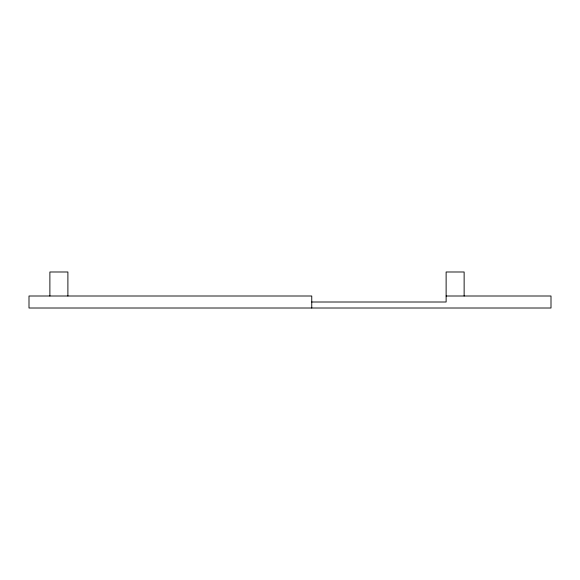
<?xml version="1.0" encoding="UTF-8"?>
<svg xmlns="http://www.w3.org/2000/svg" width="580" height="580" viewBox="0 0 580 580"><rect width="100%" height="100%" fill="white"/><g stroke="black" fill="none" stroke-linecap="round" stroke-linejoin="round"><path stroke-width="0.87" d="M446.122 296.003L551 296.003L551 308.009L29 308.009L29 296.003L311.757 296.003L311.757 308.009M311.757 302.006L446.122 302.006L446.122 271.991L464.13 271.991L464.13 296.003M67.896 296.003L67.896 271.991L49.887 271.991L49.887 296.003"/></g></svg>
